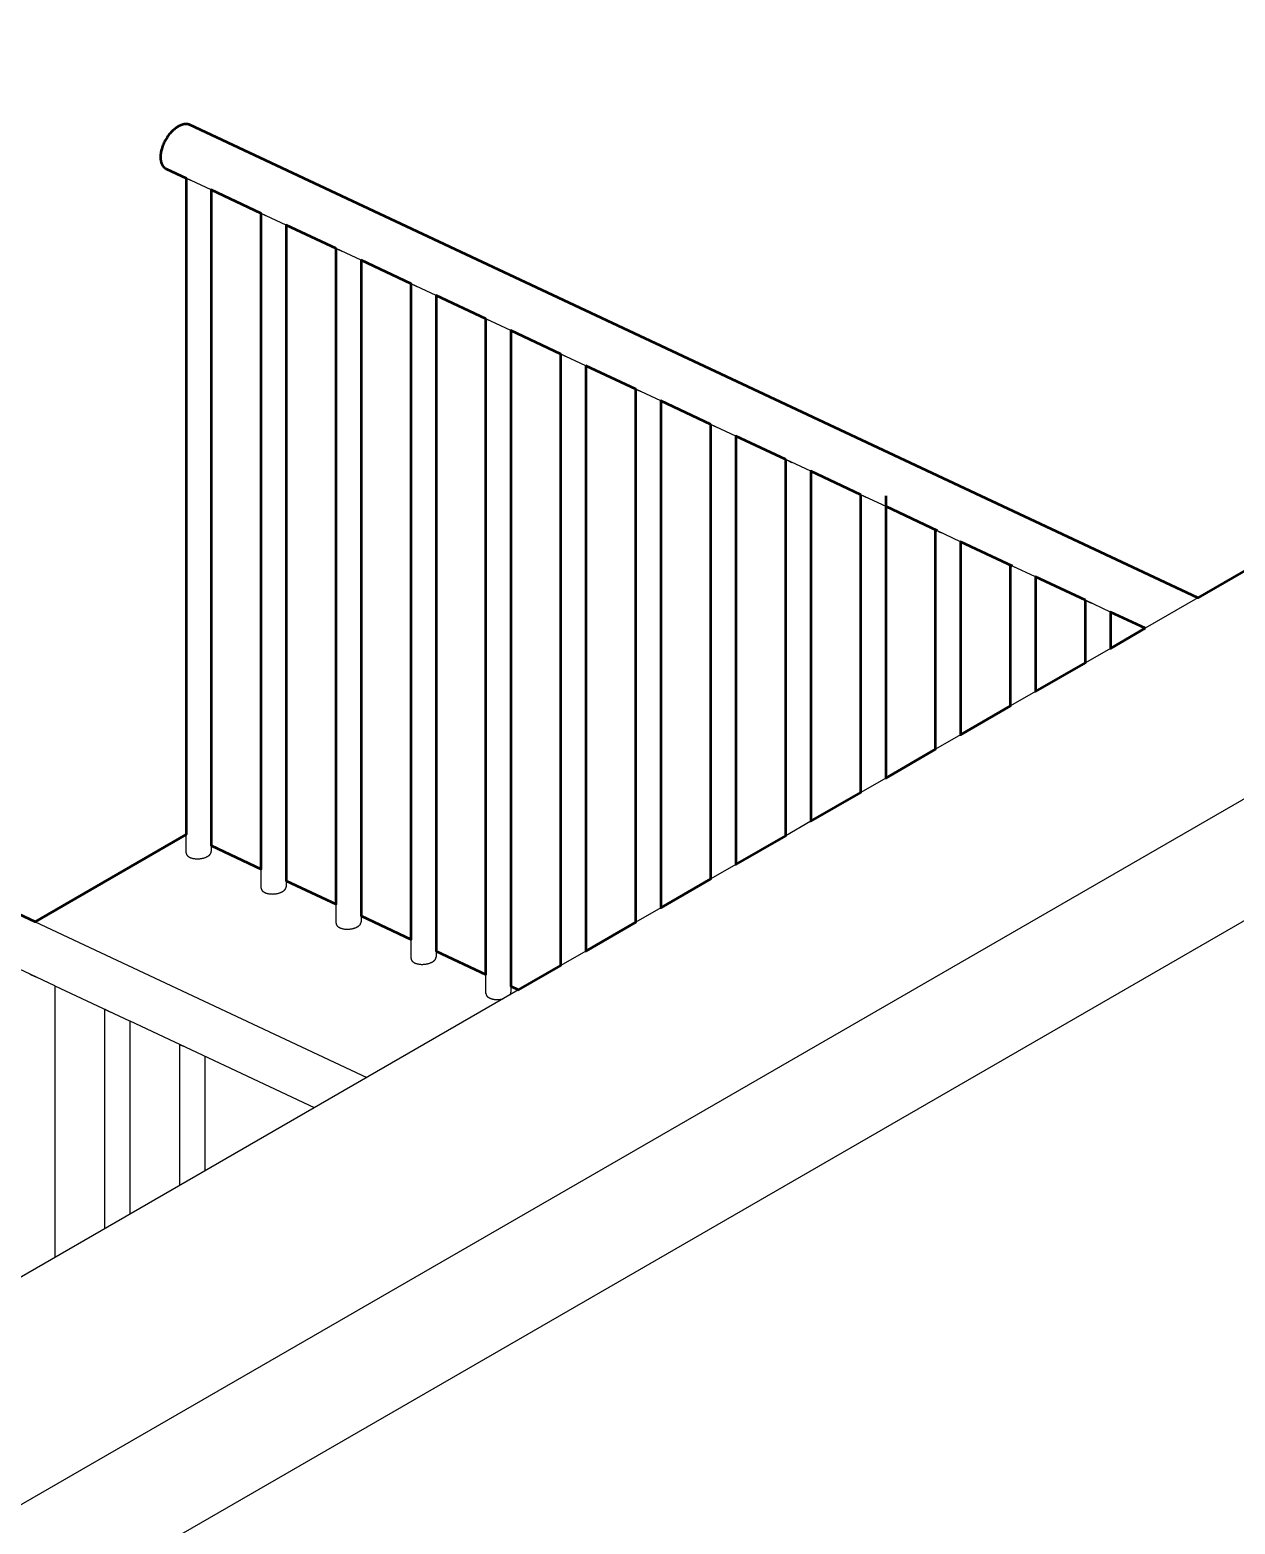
# Model space of a CAD drawing. Header units: feet. Extents: x 1280 to 1944, y 469 to 1148.
# Drawn here: x 1658.07 to 1662.095, y 630.824 to 635.817 of the extents above; entities that cross this region are included whole.
import ezdxf

# ---------------------------------------------------------------- set-up
doc = ezdxf.new("R2010")
doc.units = ezdxf.units.FT
doc.header["$LTSCALE"] = 100
doc.header["$MEASUREMENT"] = 0
doc.layers.add('Make2D$Visible$Curves', color=18, linetype='Continuous', true_color=0x000000)
doc.layers.add('Make2D$Visible$SceneSilhouetteCurves', color=1, linetype='Continuous', lineweight=50, true_color=0xff0000)

msp = doc.modelspace()

# ---------------------------------------------------------------- linework, layer by layer
at = {"layer": 'Make2D$Visible$Curves'}
for points in [[(1692.2895, 651.4239), (1661.9697, 633.9188)], [(1500.929, 540.1817), (1692.2895, 650.6637)], [(1692.2895, 650.2555), (1501.2826, 539.9776)], [(1658.562, 635.4926), (1658.5607, 635.4918), (1658.5594, 635.4909), (1658.558, 635.49), (1658.5567, 635.489), (1658.554, 635.487), (1658.5513, 635.4848), (1658.5486, 635.4824), (1658.5459, 635.4799), (1658.5432, 635.4772), (1658.5405, 635.4743), (1658.5378, 635.4713), (1658.5352, 635.4682), (1658.5327, 635.4649), (1658.5302, 635.4615), (1658.5278, 635.458), (1658.5255, 635.4544), (1658.5233, 635.4507), (1658.5211, 635.447), (1658.5191, 635.4432), (1658.5173, 635.4393), (1658.5155, 635.4354), (1658.5139, 635.4315), (1658.5125, 635.4277), (1658.5111, 635.4238), (1658.51, 635.42), (1658.5089, 635.4162), (1658.5081, 635.4125), (1658.5073, 635.4089), (1658.5067, 635.4053), (1658.5065, 635.4036), (1658.5063, 635.4018), (1658.5061, 635.4002), (1658.506, 635.3985), (1658.5059, 635.3969), (1658.5058, 635.3953), (1658.5057, 635.3937), (1658.5057, 635.3921), (1658.5057, 635.3906), (1658.5058, 635.3891), (1658.5058, 635.3877), (1658.506, 635.3862), (1658.5061, 635.3847), (1658.5063, 635.3833), (1658.5065, 635.3819), (1658.5067, 635.3804), (1658.507, 635.379), (1658.5073, 635.3776), (1658.5076, 635.3762), (1658.508, 635.3749), (1658.5084, 635.3735), (1658.5088, 635.3722), (1658.5093, 635.3709), (1658.5098, 635.3697), (1658.5103, 635.3684), (1658.5109, 635.3672), (1658.5112, 635.3666), (1658.5116, 635.366), (1658.5119, 635.3654), (1658.5122, 635.3649), (1658.5126, 635.3643), (1658.5129, 635.3638), (1658.5133, 635.3632), (1658.5136, 635.3627), (1658.514, 635.3621), (1658.5144, 635.3616), (1658.5148, 635.3611), (1658.5152, 635.3606), (1658.5156, 635.3601), (1658.516, 635.3597), (1658.5165, 635.3592), (1658.5169, 635.3587), (1658.5174, 635.3583), (1658.5178, 635.3578), (1658.5183, 635.3574), (1658.5188, 635.357), (1658.5193, 635.3566), (1658.5197, 635.3562), (1658.5202, 635.3558), (1658.5207, 635.3555), (1658.5213, 635.3551), (1658.5218, 635.3548), (1658.5223, 635.3544), (1658.5228, 635.3541), (1658.5234, 635.3538), (1658.5239, 635.3535), (1658.5245, 635.3532), (1658.5251, 635.3529)], [(1658.6042, 635.4995), (1658.6037, 635.4997), (1658.6031, 635.5), (1658.6025, 635.5002), (1658.6019, 635.5004), (1658.6013, 635.5006), (1658.6007, 635.5008), (1658.6001, 635.501), (1658.5995, 635.5012), (1658.5989, 635.5013), (1658.5983, 635.5015), (1658.5977, 635.5016), (1658.597, 635.5017), (1658.5964, 635.5018), (1658.5958, 635.5019), (1658.5951, 635.502), (1658.5945, 635.5021), (1658.5938, 635.5022), (1658.5932, 635.5022), (1658.5925, 635.5022), (1658.5919, 635.5023), (1658.5912, 635.5023), (1658.5905, 635.5023), (1658.5899, 635.5023), (1658.5892, 635.5022), (1658.5878, 635.5021), (1658.5865, 635.502), (1658.5851, 635.5018), (1658.5837, 635.5016), (1658.5824, 635.5013), (1658.581, 635.501), (1658.5796, 635.5006), (1658.5782, 635.5002), (1658.5768, 635.4998), (1658.5754, 635.4993), (1658.5741, 635.4988), (1658.5727, 635.4982), (1658.5713, 635.4977), (1658.57, 635.497), (1658.5686, 635.4964), (1658.5673, 635.4957), (1658.5659, 635.495), (1658.5646, 635.4942), (1658.5633, 635.4934), (1658.562, 635.4926)], [(1658.6042, 635.4995), (1661.9697, 633.9188)], [(1658.5917, 635.3216), (1658.5251, 635.3529)], [(1658.5917, 635.3229), (1658.5917, 635.3229), (1658.5917, 635.3229), (1658.5917, 635.3229), (1658.5917, 635.3229), (1658.5917, 635.3228), (1658.5917, 635.3228), (1658.5917, 635.3228), (1658.5917, 635.3228), (1658.5917, 635.3228), (1658.5917, 635.3227), (1658.5917, 635.3227), (1658.5917, 635.3227), (1658.5918, 635.3227), (1658.5918, 635.3227), (1658.5918, 635.3226), (1658.5918, 635.3226), (1658.5918, 635.3226), (1658.5918, 635.3225), (1658.5918, 635.3225), (1658.5918, 635.3224), (1658.5919, 635.3224), (1658.5919, 635.3224), (1658.5919, 635.3223), (1658.5919, 635.3223), (1658.5919, 635.3223), (1658.592, 635.3222), (1658.592, 635.3222), (1658.592, 635.3221), (1658.5921, 635.3221), (1658.5921, 635.3221), (1658.5921, 635.322), (1658.5922, 635.322), (1658.5922, 635.322), (1658.5923, 635.3219), (1658.5923, 635.3218), (1658.5924, 635.3217), (1658.5925, 635.3216), (1658.5926, 635.3216), (1658.5927, 635.3215), (1658.5928, 635.3214), (1658.593, 635.3213), (1658.5931, 635.3212), (1658.5934, 635.3211), (1658.5936, 635.3209), (1658.594, 635.3207), (1658.5946, 635.3203), (1658.5954, 635.3199), (1658.6039, 635.3159)], [(1658.6751, 635.2825), (1658.5917, 635.3216)], [(1658.5917, 633.1284), (1658.5917, 635.3216)], [(1658.6039, 635.3159), (1658.6112, 635.3125)], [(1658.6751, 635.2825), (1658.6751, 633.0916)], [(1658.842, 635.2041), (1658.6751, 635.2825)], [(1658.842, 635.2054), (1658.842, 635.2054), (1658.842, 635.2053), (1658.842, 635.2053), (1658.842, 635.2053), (1658.842, 635.2053), (1658.842, 635.2053), (1658.842, 635.2053), (1658.842, 635.2052), (1658.842, 635.2052), (1658.842, 635.2052), (1658.842, 635.2052), (1658.842, 635.2052), (1658.842, 635.2051), (1658.842, 635.2051), (1658.842, 635.2051), (1658.8421, 635.205), (1658.8421, 635.205), (1658.8421, 635.205), (1658.8421, 635.2049), (1658.8421, 635.2049), (1658.8421, 635.2049), (1658.8422, 635.2048), (1658.8422, 635.2048), (1658.8422, 635.2047), (1658.8422, 635.2047), (1658.8423, 635.2047), (1658.8423, 635.2046), (1658.8423, 635.2046), (1658.8423, 635.2046), (1658.8424, 635.2045), (1658.8424, 635.2045), (1658.8424, 635.2044), (1658.8425, 635.2044), (1658.8426, 635.2043), (1658.8426, 635.2043), (1658.8427, 635.2042), (1658.8428, 635.2041), (1658.8429, 635.204), (1658.843, 635.2039), (1658.8431, 635.2039), (1658.8432, 635.2038), (1658.8434, 635.2037), (1658.8436, 635.2035), (1658.8439, 635.2033), (1658.8442, 635.2032), (1658.8449, 635.2028), (1658.8457, 635.2024), (1658.8542, 635.1984)], [(1658.9253, 635.1649), (1658.842, 635.2041)], [(1658.842, 633.0131), (1658.842, 635.2041)], [(1658.8542, 635.1984), (1658.8615, 635.1949)], [(1659.0923, 635.0865), (1658.9253, 635.1649)], [(1658.9253, 635.1649), (1658.9253, 632.974)], [(1659.0923, 635.0878), (1659.0923, 635.0878), (1659.0923, 635.0878), (1659.0923, 635.0878), (1659.0923, 635.0878), (1659.0923, 635.0877), (1659.0923, 635.0877), (1659.0923, 635.0877), (1659.0923, 635.0877), (1659.0923, 635.0877), (1659.0923, 635.0876), (1659.0923, 635.0876), (1659.0923, 635.0876), (1659.0923, 635.0876), (1659.0923, 635.0876), (1659.0923, 635.0875), (1659.0923, 635.0875), (1659.0924, 635.0875), (1659.0924, 635.0874), (1659.0924, 635.0874), (1659.0924, 635.0874), (1659.0924, 635.0873), (1659.0924, 635.0873), (1659.0925, 635.0872), (1659.0925, 635.0872), (1659.0925, 635.0872), (1659.0925, 635.0871), (1659.0926, 635.0871), (1659.0926, 635.087), (1659.0926, 635.087), (1659.0927, 635.087), (1659.0927, 635.0869), (1659.0927, 635.0869), (1659.0928, 635.0869), (1659.0928, 635.0868), (1659.0929, 635.0867), (1659.093, 635.0866), (1659.0931, 635.0865), (1659.0932, 635.0865), (1659.0933, 635.0864), (1659.0934, 635.0863), (1659.0935, 635.0862), (1659.0937, 635.0861), (1659.0939, 635.086), (1659.0942, 635.0858), (1659.0945, 635.0856), (1659.0952, 635.0852), (1659.096, 635.0848), (1659.1045, 635.0808)], [(1659.1756, 635.0474), (1659.0923, 635.0865)], [(1659.0923, 632.8956), (1659.0923, 635.0865)], [(1659.1045, 635.0808), (1659.1118, 635.0774)], [(1659.3426, 634.969), (1659.1756, 635.0474)], [(1659.1756, 635.0474), (1659.1756, 632.8565)], [(1659.3426, 634.9703), (1659.3426, 634.9703), (1659.3426, 634.9702), (1659.3426, 634.9702), (1659.3426, 634.9702), (1659.3426, 634.9702), (1659.3426, 634.9702), (1659.3426, 634.9702), (1659.3426, 634.9701), (1659.3426, 634.9701), (1659.3426, 634.9701), (1659.3426, 634.9701), (1659.3426, 634.9701), (1659.3426, 634.97), (1659.3426, 634.97), (1659.3426, 634.97), (1659.3426, 634.97), (1659.3426, 634.9699), (1659.3427, 634.9699), (1659.3427, 634.9698), (1659.3427, 634.9698), (1659.3427, 634.9698), (1659.3427, 634.9697), (1659.3427, 634.9697), (1659.3428, 634.9697), (1659.3428, 634.9696), (1659.3428, 634.9696), (1659.3428, 634.9695), (1659.3429, 634.9695), (1659.3429, 634.9695), (1659.3429, 634.9694), (1659.343, 634.9694), (1659.343, 634.9693), (1659.343, 634.9693), (1659.3431, 634.9692), (1659.3432, 634.9692), (1659.3433, 634.9691), (1659.3434, 634.969), (1659.3435, 634.9689), (1659.3436, 634.9688), (1659.3437, 634.9688), (1659.3438, 634.9687), (1659.3439, 634.9686), (1659.3442, 634.9684), (1659.3445, 634.9682), (1659.3448, 634.9681), (1659.3455, 634.9677), (1659.3463, 634.9673), (1659.3548, 634.9633)], [(1659.4259, 634.9298), (1659.3426, 634.969)], [(1659.3426, 632.778), (1659.3426, 634.969)], [(1659.3548, 634.9633), (1659.3621, 634.9598)], [(1659.4259, 634.9298), (1659.4259, 632.7389)], [(1659.5928, 634.8514), (1659.4259, 634.9298)], [(1659.5928, 634.8527), (1659.5928, 634.8527), (1659.5928, 634.8527), (1659.5928, 634.8527), (1659.5929, 634.8527), (1659.5929, 634.8526), (1659.5929, 634.8526), (1659.5929, 634.8526), (1659.5929, 634.8526), (1659.5929, 634.8526), (1659.5929, 634.8526), (1659.5929, 634.8525), (1659.5929, 634.8525), (1659.5929, 634.8525), (1659.5929, 634.8525), (1659.5929, 634.8524), (1659.5929, 634.8524), (1659.5929, 634.8524), (1659.5929, 634.8523), (1659.593, 634.8523), (1659.593, 634.8523), (1659.593, 634.8522), (1659.593, 634.8522), (1659.593, 634.8521), (1659.5931, 634.8521), (1659.5931, 634.8521), (1659.5931, 634.852), (1659.5931, 634.852), (1659.5932, 634.852), (1659.5932, 634.8519), (1659.5932, 634.8519), (1659.5933, 634.8518), (1659.5933, 634.8518), (1659.5933, 634.8518), (1659.5934, 634.8517), (1659.5935, 634.8516), (1659.5936, 634.8515), (1659.5937, 634.8515), (1659.5938, 634.8514), (1659.5939, 634.8513), (1659.594, 634.8512), (1659.5941, 634.8511), (1659.5942, 634.851), (1659.5945, 634.8509), (1659.5948, 634.8507), (1659.5951, 634.8505), (1659.5958, 634.8501), (1659.5966, 634.8497), (1659.6051, 634.8457)], [(1659.6762, 634.8123), (1659.5928, 634.8514)], [(1659.5928, 632.6605), (1659.5928, 634.8514)], [(1659.6051, 634.8457), (1659.6124, 634.8423)], [(1659.8431, 634.7339), (1659.6762, 634.8123)], [(1659.6762, 634.8123), (1659.6762, 632.6214)], [(1659.8431, 634.7352), (1659.8431, 634.7352), (1659.8431, 634.7352), (1659.8431, 634.7351), (1659.8431, 634.7351), (1659.8431, 634.7351), (1659.8431, 634.7351), (1659.8431, 634.7351), (1659.8431, 634.735), (1659.8431, 634.735), (1659.8431, 634.735), (1659.8432, 634.735), (1659.8432, 634.735), (1659.8432, 634.7349), (1659.8432, 634.7349), (1659.8432, 634.7349), (1659.8432, 634.7349), (1659.8432, 634.7348), (1659.8432, 634.7348), (1659.8432, 634.7347), (1659.8432, 634.7347), (1659.8433, 634.7347), (1659.8433, 634.7346), (1659.8433, 634.7346), (1659.8433, 634.7346), (1659.8434, 634.7345), (1659.8434, 634.7345), (1659.8434, 634.7344), (1659.8434, 634.7344), (1659.8435, 634.7344), (1659.8435, 634.7343), (1659.8435, 634.7343), (1659.8436, 634.7343), (1659.8436, 634.7342), (1659.8437, 634.7341), (1659.8438, 634.7341), (1659.8438, 634.734), (1659.8439, 634.7339), (1659.844, 634.7338), (1659.8441, 634.7337), (1659.8443, 634.7337), (1659.8444, 634.7336), (1659.8445, 634.7335), (1659.8448, 634.7333), (1659.8451, 634.7331), (1659.8454, 634.733), (1659.8461, 634.7326), (1659.8469, 634.7322), (1659.8553, 634.7282)], [(1659.9265, 634.6948), (1659.8431, 634.7339)], [(1659.8431, 632.691), (1659.8431, 634.7339)], [(1659.8553, 634.7282), (1659.8627, 634.7247)], [(1660.0934, 634.6163), (1659.9265, 634.6948)], [(1659.9265, 634.6948), (1659.9265, 632.7391)], [(1660.0934, 634.6176), (1660.0934, 634.6176), (1660.0934, 634.6176), (1660.0934, 634.6176), (1660.0934, 634.6176), (1660.0934, 634.6175), (1660.0934, 634.6175), (1660.0934, 634.6175), (1660.0934, 634.6175), (1660.0934, 634.6175), (1660.0934, 634.6175), (1660.0934, 634.6174), (1660.0934, 634.6174), (1660.0934, 634.6174), (1660.0934, 634.6174), (1660.0935, 634.6173), (1660.0935, 634.6173), (1660.0935, 634.6173), (1660.0935, 634.6172), (1660.0935, 634.6172), (1660.0935, 634.6172), (1660.0936, 634.6171), (1660.0936, 634.6171), (1660.0936, 634.617), (1660.0936, 634.617), (1660.0936, 634.617), (1660.0937, 634.6169), (1660.0937, 634.6169), (1660.0937, 634.6169), (1660.0938, 634.6168), (1660.0938, 634.6168), (1660.0938, 634.6167), (1660.0939, 634.6167), (1660.0939, 634.6167), (1660.094, 634.6166), (1660.094, 634.6165), (1660.0941, 634.6164), (1660.0942, 634.6164), (1660.0943, 634.6163), (1660.0944, 634.6162), (1660.0945, 634.6161), (1660.0947, 634.616), (1660.0948, 634.6159), (1660.095, 634.6158), (1660.0953, 634.6156), (1660.0956, 634.6154), (1660.0963, 634.615), (1660.0971, 634.6146), (1660.1056, 634.6106)], [(1660.1767, 634.5772), (1660.0934, 634.6163)], [(1660.0934, 632.8355), (1660.0934, 634.6163)], [(1660.1056, 634.6106), (1660.1129, 634.6072)], [(1660.1767, 634.5772), (1660.1767, 632.8836)], [(1660.3437, 634.4988), (1660.1767, 634.5772)], [(1660.3437, 634.5001), (1660.3437, 634.5001), (1660.3437, 634.5001), (1660.3437, 634.5), (1660.3437, 634.5), (1660.3437, 634.5), (1660.3437, 634.5), (1660.3437, 634.5), (1660.3437, 634.4999), (1660.3437, 634.4999), (1660.3437, 634.4999), (1660.3437, 634.4999), (1660.3437, 634.4999), (1660.3437, 634.4998), (1660.3437, 634.4998), (1660.3437, 634.4998), (1660.3438, 634.4998), (1660.3438, 634.4997), (1660.3438, 634.4997), (1660.3438, 634.4996), (1660.3438, 634.4996), (1660.3438, 634.4996), (1660.3439, 634.4995), (1660.3439, 634.4995), (1660.3439, 634.4995), (1660.3439, 634.4994), (1660.3439, 634.4994), (1660.344, 634.4993), (1660.344, 634.4993), (1660.344, 634.4993), (1660.3441, 634.4992), (1660.3441, 634.4992), (1660.3441, 634.4992), (1660.3442, 634.4991), (1660.3442, 634.499), (1660.3443, 634.499), (1660.3444, 634.4989), (1660.3445, 634.4988), (1660.3446, 634.4987), (1660.3447, 634.4986), (1660.3448, 634.4986), (1660.3449, 634.4985), (1660.3451, 634.4984), (1660.3453, 634.4982), (1660.3456, 634.498), (1660.3459, 634.4979), (1660.3466, 634.4975), (1660.3474, 634.4971), (1660.3559, 634.4931)], [(1660.427, 634.4597), (1660.3437, 634.4988)], [(1660.3437, 632.98), (1660.3437, 634.4988)], [(1660.3559, 634.4931), (1660.3632, 634.4896)], [(1660.427, 634.4597), (1660.427, 633.0281)], [(1660.594, 634.3812), (1660.427, 634.4597)], [(1660.594, 634.3825), (1660.594, 634.3825), (1660.594, 634.3825), (1660.594, 634.3825), (1660.594, 634.3825), (1660.594, 634.3824), (1660.594, 634.3824), (1660.594, 634.3824), (1660.594, 634.3824), (1660.594, 634.3824), (1660.594, 634.3824), (1660.594, 634.3823), (1660.594, 634.3823), (1660.594, 634.3823), (1660.594, 634.3823), (1660.594, 634.3822), (1660.594, 634.3822), (1660.594, 634.3822), (1660.5941, 634.3821), (1660.5941, 634.3821), (1660.5941, 634.3821), (1660.5941, 634.382), (1660.5941, 634.382), (1660.5942, 634.3819), (1660.5942, 634.3819), (1660.5942, 634.3819), (1660.5942, 634.3818), (1660.5943, 634.3818), (1660.5943, 634.3818), (1660.5943, 634.3817), (1660.5943, 634.3817), (1660.5944, 634.3816), (1660.5944, 634.3816), (1660.5945, 634.3816), (1660.5945, 634.3815), (1660.5946, 634.3814), (1660.5947, 634.3813), (1660.5948, 634.3813), (1660.5949, 634.3812), (1660.595, 634.3811), (1660.5951, 634.381), (1660.5952, 634.3809), (1660.5953, 634.3808), (1660.5956, 634.3807), (1660.5959, 634.3805), (1660.5962, 634.3803), (1660.5969, 634.3799), (1660.5977, 634.3795), (1660.6062, 634.3755)], [(1660.6773, 634.3421), (1660.594, 634.3812)], [(1660.594, 633.1245), (1660.594, 634.3812)], [(1660.6062, 634.3755), (1660.6135, 634.3721)], [(1660.8451, 634.2633), (1660.6773, 634.3421)], [(1660.6773, 634.3421), (1660.6773, 633.1726)], [(1660.8443, 633.269), (1660.8443, 634.265)], [(1660.8443, 634.265), (1660.8443, 634.265), (1660.8443, 634.265), (1660.8443, 634.2649), (1660.8443, 634.2649), (1660.8443, 634.2649), (1660.8443, 634.2649), (1660.8443, 634.2649), (1660.8443, 634.2648), (1660.8443, 634.2648), (1660.8443, 634.2648), (1660.8443, 634.2648), (1660.8443, 634.2648), (1660.8443, 634.2648), (1660.8443, 634.2647), (1660.8443, 634.2647), (1660.8443, 634.2647), (1660.8443, 634.2646), (1660.8443, 634.2646), (1660.8444, 634.2645), (1660.8444, 634.2645), (1660.8444, 634.2645), (1660.8444, 634.2644), (1660.8444, 634.2644), (1660.8445, 634.2644), (1660.8445, 634.2643), (1660.8445, 634.2643), (1660.8445, 634.2642), (1660.8446, 634.2642), (1660.8446, 634.2642), (1660.8446, 634.2641), (1660.8447, 634.2641), (1660.8447, 634.2641), (1660.8447, 634.264), (1660.8448, 634.2639), (1660.8449, 634.2639), (1660.845, 634.2638), (1660.8451, 634.2637), (1660.8452, 634.2636), (1660.8453, 634.2635), (1660.8454, 634.2635), (1660.8455, 634.2634), (1660.8456, 634.2633), (1660.8459, 634.2631), (1660.8462, 634.2629), (1660.8465, 634.2628), (1660.8472, 634.2624), (1660.848, 634.262), (1660.8565, 634.258)], [(1660.9287, 634.224), (1660.8451, 634.2633)], [(1660.8565, 634.258), (1660.8638, 634.2545)], [(1660.9276, 634.2598), (1660.9276, 633.3171)], [(1661.1009, 634.1432), (1660.9287, 634.224)], [(1661.0945, 634.1474), (1661.0945, 634.1474), (1661.0945, 634.1474), (1661.0945, 634.1474), (1661.0945, 634.1474), (1661.0945, 634.1474), (1661.0945, 634.1473), (1661.0946, 634.1473), (1661.0946, 634.1473), (1661.0946, 634.1473), (1661.0946, 634.1473), (1661.0946, 634.1472), (1661.0946, 634.1472), (1661.0946, 634.1472), (1661.0946, 634.1472), (1661.0946, 634.1471), (1661.0946, 634.1471), (1661.0946, 634.1471), (1661.0946, 634.147), (1661.0946, 634.147), (1661.0947, 634.147), (1661.0947, 634.1469), (1661.0947, 634.1469), (1661.0947, 634.1468), (1661.0947, 634.1468), (1661.0948, 634.1468), (1661.0948, 634.1467), (1661.0948, 634.1467), (1661.0949, 634.1467), (1661.0949, 634.1466), (1661.0949, 634.1466), (1661.0949, 634.1465), (1661.095, 634.1465), (1661.095, 634.1465), (1661.0951, 634.1464), (1661.0952, 634.1463), (1661.0953, 634.1462), (1661.0954, 634.1462), (1661.0955, 634.1461), (1661.0956, 634.146), (1661.0957, 634.1459), (1661.0958, 634.1458), (1661.0959, 634.1457), (1661.0962, 634.1456), (1661.0965, 634.1454), (1661.0968, 634.1452), (1661.0975, 634.1448), (1661.0983, 634.1444), (1661.1067, 634.1404)], [(1661.0945, 633.4135), (1661.0945, 634.1474)], [(1661.1779, 634.107), (1661.1009, 634.1432)], [(1661.1067, 634.1404), (1661.1141, 634.137)], [(1661.3512, 634.0256), (1661.1779, 634.107)], [(1661.1779, 634.107), (1661.1779, 633.4616)], [(1661.3448, 634.0299), (1661.3448, 634.0299), (1661.3448, 634.0299), (1661.3448, 634.0298), (1661.3448, 634.0298), (1661.3448, 634.0298), (1661.3448, 634.0298), (1661.3448, 634.0298), (1661.3448, 634.0297), (1661.3448, 634.0297), (1661.3448, 634.0297), (1661.3448, 634.0297), (1661.3449, 634.0297), (1661.3449, 634.0297), (1661.3449, 634.0296), (1661.3449, 634.0296), (1661.3449, 634.0296), (1661.3449, 634.0295), (1661.3449, 634.0295), (1661.3449, 634.0294), (1661.3449, 634.0294), (1661.345, 634.0294), (1661.345, 634.0293), (1661.345, 634.0293), (1661.345, 634.0293), (1661.3451, 634.0292), (1661.3451, 634.0292), (1661.3451, 634.0291), (1661.3451, 634.0291), (1661.3452, 634.0291), (1661.3452, 634.029), (1661.3452, 634.029), (1661.3453, 634.029), (1661.3453, 634.0289), (1661.3454, 634.0288), (1661.3455, 634.0288), (1661.3455, 634.0287), (1661.3456, 634.0286), (1661.3457, 634.0285), (1661.3458, 634.0284), (1661.346, 634.0284), (1661.3461, 634.0283), (1661.3462, 634.0282), (1661.3465, 634.028), (1661.3467, 634.0279), (1661.3471, 634.0277), (1661.3478, 634.0273), (1661.3486, 634.0269), (1661.357, 634.0229)], [(1661.3448, 633.558), (1661.3448, 634.0299)], [(1661.4282, 633.9895), (1661.3512, 634.0256)], [(1661.357, 634.0229), (1661.3644, 634.0194)], [(1661.5951, 633.9111), (1661.4282, 633.9895)], [(1661.4282, 633.9895), (1661.4282, 633.6061)], [(1661.9697, 633.9188), (1661.7943, 633.8175)], [(1655.8296, 633.8975), (1658.0872, 632.8371)], [(1661.5951, 633.9123), (1661.5951, 633.9123), (1661.5951, 633.9123), (1661.5951, 633.9123), (1661.5951, 633.9123), (1661.5951, 633.9123), (1661.5951, 633.9122), (1661.5951, 633.9122), (1661.5951, 633.9122), (1661.5951, 633.9122), (1661.5951, 633.9122), (1661.5951, 633.9121), (1661.5951, 633.9121), (1661.5951, 633.9121), (1661.5951, 633.9121), (1661.5952, 633.912), (1661.5952, 633.912), (1661.5952, 633.912), (1661.5952, 633.9119), (1661.5952, 633.9119), (1661.5952, 633.9119), (1661.5952, 633.9118), (1661.5953, 633.9118), (1661.5953, 633.9118), (1661.5953, 633.9117), (1661.5953, 633.9117), (1661.5954, 633.9116), (1661.5954, 633.9116), (1661.5954, 633.9116), (1661.5954, 633.9115), (1661.5955, 633.9115), (1661.5955, 633.9114), (1661.5955, 633.9114), (1661.5956, 633.9114), (1661.5957, 633.9113), (1661.5957, 633.9112), (1661.5958, 633.9111), (1661.5959, 633.9111), (1661.596, 633.911), (1661.5961, 633.9109), (1661.5962, 633.9108), (1661.5963, 633.9107), (1661.5965, 633.9106), (1661.5967, 633.9105), (1661.597, 633.9103), (1661.5973, 633.9101), (1661.598, 633.9097), (1661.5988, 633.9093), (1661.6073, 633.9053)], [(1661.6784, 633.8719), (1661.5951, 633.9111)], [(1661.5951, 633.7025), (1661.5951, 633.9111)], [(1661.6073, 633.9053), (1661.6147, 633.9019)], [(1661.7943, 633.8175), (1661.6784, 633.8719)], [(1661.6784, 633.8719), (1661.6784, 633.7506)], [(1661.7943, 633.8175), (1661.6784, 633.7506)], [(1661.6784, 633.7506), (1661.5951, 633.7025)], [(1661.5951, 633.7025), (1661.4282, 633.6061)], [(1661.4282, 633.6061), (1661.3448, 633.558)], [(1661.3448, 633.558), (1661.1779, 633.4616)], [(1661.1779, 633.4616), (1661.0945, 633.4135)], [(1661.0945, 633.4135), (1660.9276, 633.3171)], [(1660.8443, 633.269), (1660.6773, 633.1726)], [(1660.9276, 633.3171), (1660.8443, 633.269)], [(1660.6773, 633.1726), (1660.594, 633.1245)], [(1658.0872, 632.8371), (1658.5917, 633.1284)], [(1658.5917, 633.0669), (1658.5917, 633.1284)], [(1660.594, 633.1245), (1660.427, 633.0281)], [(1658.6039, 633.0521), (1658.6047, 633.0518), (1658.6054, 633.0514), (1658.6062, 633.0511), (1658.607, 633.0508), (1658.6077, 633.0505), (1658.6086, 633.0503), (1658.6102, 633.0497), (1658.6119, 633.0493), (1658.6137, 633.0488), (1658.6155, 633.0484), (1658.6174, 633.0481), (1658.6193, 633.0478), (1658.6213, 633.0476), (1658.6232, 633.0474), (1658.6252, 633.0473), (1658.6272, 633.0472), (1658.6292, 633.0472), (1658.6313, 633.0472), (1658.6333, 633.0473), (1658.6354, 633.0474), (1658.6375, 633.0476), (1658.6395, 633.0479), (1658.6415, 633.0482), (1658.6435, 633.0485), (1658.6455, 633.0489), (1658.6474, 633.0493), (1658.6493, 633.0498), (1658.6512, 633.0503), (1658.653, 633.0509), (1658.6548, 633.0515), (1658.6565, 633.0522), (1658.6582, 633.0529), (1658.6598, 633.0537), (1658.6606, 633.0541), (1658.6613, 633.0545), (1658.6621, 633.0549), (1658.6629, 633.0553), (1658.6636, 633.0557), (1658.6643, 633.0561), (1658.665, 633.0566), (1658.6656, 633.057), (1658.6663, 633.0575), (1658.6669, 633.0579), (1658.6675, 633.0584), (1658.6681, 633.0589), (1658.6686, 633.0594), (1658.6691, 633.0598), (1658.6697, 633.0603), (1658.6702, 633.0608), (1658.6706, 633.0613), (1658.6711, 633.0618), (1658.6715, 633.0623), (1658.6719, 633.0628), (1658.6723, 633.0634), (1658.6726, 633.0639), (1658.6729, 633.0644), (1658.6731, 633.0647), (1658.6733, 633.0649), (1658.6734, 633.0652), (1658.6735, 633.0655), (1658.6737, 633.0657), (1658.6738, 633.066), (1658.6739, 633.0662), (1658.674, 633.0665), (1658.6741, 633.0668), (1658.6742, 633.067), (1658.6743, 633.0673), (1658.6744, 633.0676), (1658.6745, 633.0679), (1658.6746, 633.0681), (1658.6747, 633.0684), (1658.6747, 633.0687), (1658.6748, 633.0689), (1658.6749, 633.0692), (1658.6749, 633.0695), (1658.6749, 633.0697), (1658.675, 633.07), (1658.675, 633.0703), (1658.675, 633.0705), (1658.675, 633.0708), (1658.6751, 633.0711), (1658.6751, 633.0714)], [(1658.6751, 633.0916), (1658.6751, 633.0714)], [(1658.6751, 633.0916), (1658.842, 633.0131)], [(1658.5917, 633.0669), (1658.5917, 633.0666), (1658.5917, 633.0663), (1658.5918, 633.066), (1658.5918, 633.0658), (1658.5918, 633.0655), (1658.5918, 633.0652), (1658.5919, 633.065), (1658.5919, 633.0647), (1658.592, 633.0645), (1658.592, 633.0642), (1658.5921, 633.0639), (1658.5922, 633.0637), (1658.5923, 633.0634), (1658.5923, 633.0632), (1658.5924, 633.0629), (1658.5925, 633.0626), (1658.5926, 633.0624), (1658.5927, 633.0621), (1658.5929, 633.0619), (1658.593, 633.0616), (1658.5931, 633.0614), (1658.5932, 633.0611), (1658.5934, 633.0609), (1658.5935, 633.0606), (1658.5937, 633.0604), (1658.5938, 633.0601), (1658.594, 633.0599), (1658.5942, 633.0596), (1658.5943, 633.0594), (1658.5945, 633.0592), (1658.5947, 633.0589), (1658.5949, 633.0587), (1658.5951, 633.0584), (1658.5953, 633.0582), (1658.5957, 633.0577), (1658.5962, 633.0573), (1658.5967, 633.0568), (1658.5971, 633.0564), (1658.5977, 633.056), (1658.5982, 633.0555), (1658.5988, 633.0551), (1658.5993, 633.0547), (1658.5999, 633.0543), (1658.6005, 633.0539), (1658.6012, 633.0535), (1658.6018, 633.0532), (1658.6025, 633.0528), (1658.6032, 633.0525), (1658.6039, 633.0521)], [(1660.427, 633.0281), (1660.3437, 632.98)], [(1658.842, 632.9493), (1658.842, 633.0131)], [(1658.9253, 632.974), (1658.9253, 632.9538)], [(1658.9253, 632.974), (1659.0923, 632.8956)], [(1660.3437, 632.98), (1660.1767, 632.8836)], [(1658.842, 632.9493), (1658.842, 632.949), (1658.842, 632.9488), (1658.842, 632.9485), (1658.8421, 632.9482), (1658.8421, 632.948), (1658.8421, 632.9477), (1658.8422, 632.9474), (1658.8422, 632.9472), (1658.8423, 632.9469), (1658.8423, 632.9466), (1658.8424, 632.9464), (1658.8425, 632.9461), (1658.8425, 632.9459), (1658.8426, 632.9456), (1658.8427, 632.9453), (1658.8428, 632.9451), (1658.8429, 632.9448), (1658.843, 632.9446), (1658.8431, 632.9443), (1658.8433, 632.9441), (1658.8434, 632.9438), (1658.8435, 632.9436), (1658.8437, 632.9433), (1658.8438, 632.9431), (1658.844, 632.9428), (1658.8441, 632.9426), (1658.8443, 632.9423), (1658.8445, 632.9421), (1658.8446, 632.9418), (1658.8448, 632.9416), (1658.845, 632.9414), (1658.8452, 632.9411), (1658.8454, 632.9409), (1658.8456, 632.9407), (1658.846, 632.9402), (1658.8465, 632.9397), (1658.8469, 632.9393), (1658.8474, 632.9389), (1658.8479, 632.9384), (1658.8485, 632.938), (1658.849, 632.9376), (1658.8496, 632.9372), (1658.8502, 632.9368), (1658.8508, 632.9364), (1658.8515, 632.936), (1658.8521, 632.9356), (1658.8528, 632.9353), (1658.8535, 632.9349), (1658.8542, 632.9346)], [(1658.8542, 632.9346), (1658.8549, 632.9342), (1658.8557, 632.9339), (1658.8565, 632.9336), (1658.8572, 632.9333), (1658.858, 632.933), (1658.8588, 632.9327), (1658.8605, 632.9322), (1658.8622, 632.9317), (1658.864, 632.9313), (1658.8658, 632.9309), (1658.8677, 632.9306), (1658.8696, 632.9303), (1658.8715, 632.93), (1658.8735, 632.9299), (1658.8755, 632.9297), (1658.8775, 632.9297), (1658.8795, 632.9296), (1658.8816, 632.9297), (1658.8836, 632.9298), (1658.8857, 632.9299), (1658.8877, 632.9301), (1658.8898, 632.9303), (1658.8918, 632.9306), (1658.8938, 632.931), (1658.8957, 632.9313), (1658.8977, 632.9318), (1658.8996, 632.9323), (1658.9014, 632.9328), (1658.9033, 632.9334), (1658.905, 632.934), (1658.9068, 632.9347), (1658.9084, 632.9354), (1658.9101, 632.9361), (1658.9109, 632.9365), (1658.9116, 632.9369), (1658.9124, 632.9373), (1658.9131, 632.9377), (1658.9139, 632.9382), (1658.9146, 632.9386), (1658.9152, 632.939), (1658.9159, 632.9395), (1658.9165, 632.9399), (1658.9172, 632.9404), (1658.9178, 632.9409), (1658.9183, 632.9413), (1658.9189, 632.9418), (1658.9194, 632.9423), (1658.9199, 632.9428), (1658.9204, 632.9433), (1658.9209, 632.9438), (1658.9213, 632.9443), (1658.9218, 632.9448), (1658.9222, 632.9453), (1658.9225, 632.9458), (1658.9229, 632.9463), (1658.9232, 632.9469), (1658.9234, 632.9471), (1658.9235, 632.9474), (1658.9237, 632.9476), (1658.9238, 632.9479), (1658.924, 632.9482), (1658.9241, 632.9484), (1658.9242, 632.9487), (1658.9243, 632.949), (1658.9244, 632.9492), (1658.9245, 632.9495), (1658.9246, 632.9498), (1658.9247, 632.95), (1658.9248, 632.9503), (1658.9249, 632.9506), (1658.925, 632.9508), (1658.925, 632.9511), (1658.9251, 632.9514), (1658.9251, 632.9516), (1658.9252, 632.9519), (1658.9252, 632.9522), (1658.9253, 632.9525), (1658.9253, 632.9527), (1658.9253, 632.953), (1658.9253, 632.9533), (1658.9253, 632.9535), (1658.9253, 632.9538)], [(1659.0923, 632.8318), (1659.0923, 632.8956)], [(1660.1767, 632.8836), (1660.0934, 632.8355)], [(1658.0872, 632.8371), (1659.195, 632.3168)], [(1659.0923, 632.8318), (1659.0923, 632.8315), (1659.0923, 632.8312), (1659.0923, 632.8309), (1659.0923, 632.8307), (1659.0924, 632.8304), (1659.0924, 632.8301), (1659.0924, 632.8299), (1659.0925, 632.8296), (1659.0925, 632.8294), (1659.0926, 632.8291), (1659.0927, 632.8288), (1659.0927, 632.8286), (1659.0928, 632.8283), (1659.0929, 632.8281), (1659.093, 632.8278), (1659.0931, 632.8275), (1659.0932, 632.8273), (1659.0933, 632.827), (1659.0934, 632.8268), (1659.0935, 632.8265), (1659.0937, 632.8263), (1659.0938, 632.826), (1659.0939, 632.8258), (1659.0941, 632.8255), (1659.0942, 632.8253), (1659.0944, 632.825), (1659.0946, 632.8248), (1659.0947, 632.8245), (1659.0949, 632.8243), (1659.0951, 632.8241), (1659.0953, 632.8238), (1659.0955, 632.8236), (1659.0957, 632.8233), (1659.0959, 632.8231), (1659.0963, 632.8226), (1659.0967, 632.8222), (1659.0972, 632.8217), (1659.0977, 632.8213), (1659.0982, 632.8209), (1659.0988, 632.8204), (1659.0993, 632.82), (1659.0999, 632.8196), (1659.1005, 632.8192), (1659.1011, 632.8188), (1659.1017, 632.8184), (1659.1024, 632.8181), (1659.1031, 632.8177), (1659.1038, 632.8174), (1659.1045, 632.817)], [(1659.1045, 632.817), (1659.1052, 632.8167), (1659.106, 632.8163), (1659.1067, 632.816), (1659.1075, 632.8157), (1659.1083, 632.8154), (1659.1091, 632.8152), (1659.1108, 632.8146), (1659.1125, 632.8142), (1659.1143, 632.8137), (1659.1161, 632.8133), (1659.118, 632.813), (1659.1199, 632.8127), (1659.1218, 632.8125), (1659.1238, 632.8123), (1659.1258, 632.8122), (1659.1278, 632.8121), (1659.1298, 632.8121), (1659.1319, 632.8121), (1659.1339, 632.8122), (1659.136, 632.8123), (1659.138, 632.8125), (1659.1401, 632.8128), (1659.1421, 632.8131), (1659.1441, 632.8134), (1659.146, 632.8138), (1659.148, 632.8142), (1659.1499, 632.8147), (1659.1517, 632.8152), (1659.1535, 632.8158), (1659.1553, 632.8164), (1659.1571, 632.8171), (1659.1587, 632.8178), (1659.1603, 632.8186), (1659.1611, 632.819), (1659.1619, 632.8194), (1659.1627, 632.8198), (1659.1634, 632.8202), (1659.1641, 632.8206), (1659.1648, 632.821), (1659.1655, 632.8215), (1659.1662, 632.8219), (1659.1668, 632.8224), (1659.1674, 632.8228), (1659.168, 632.8233), (1659.1686, 632.8238), (1659.1692, 632.8243), (1659.1697, 632.8247), (1659.1702, 632.8252), (1659.1707, 632.8257), (1659.1712, 632.8262), (1659.1716, 632.8267), (1659.1721, 632.8272), (1659.1725, 632.8277), (1659.1728, 632.8283), (1659.1732, 632.8288), (1659.1735, 632.8293), (1659.1737, 632.8296), (1659.1738, 632.8298), (1659.174, 632.8301), (1659.1741, 632.8304), (1659.1742, 632.8306), (1659.1744, 632.8309), (1659.1745, 632.8311), (1659.1746, 632.8314), (1659.1747, 632.8317), (1659.1748, 632.8319), (1659.1749, 632.8322), (1659.175, 632.8325), (1659.1751, 632.8328), (1659.1752, 632.833), (1659.1752, 632.8333), (1659.1753, 632.8336), (1659.1754, 632.8338), (1659.1754, 632.8341), (1659.1755, 632.8344), (1659.1755, 632.8346), (1659.1755, 632.8349), (1659.1756, 632.8352), (1659.1756, 632.8354), (1659.1756, 632.8357), (1659.1756, 632.836), (1659.1756, 632.8363)], [(1659.1756, 632.8565), (1659.3426, 632.778)], [(1659.1756, 632.8565), (1659.1756, 632.8363)], [(1660.0934, 632.8355), (1659.9265, 632.7391)], [(1659.3426, 632.7142), (1659.3426, 632.778)], [(1658.1529, 632.6226), (1657.9118, 632.7359)], [(1659.3548, 632.6995), (1659.3555, 632.6991), (1659.3563, 632.6988), (1659.357, 632.6985), (1659.3578, 632.6982), (1659.3586, 632.6979), (1659.3594, 632.6976), (1659.3611, 632.6971), (1659.3628, 632.6966), (1659.3646, 632.6962), (1659.3664, 632.6958), (1659.3683, 632.6955), (1659.3702, 632.6952), (1659.3721, 632.6949), (1659.3741, 632.6948), (1659.3761, 632.6946), (1659.3781, 632.6946), (1659.3801, 632.6945), (1659.3821, 632.6946), (1659.3842, 632.6947), (1659.3862, 632.6948), (1659.3883, 632.695), (1659.3903, 632.6952), (1659.3924, 632.6955), (1659.3943, 632.6959), (1659.3963, 632.6962), (1659.3982, 632.6967), (1659.4001, 632.6972), (1659.402, 632.6977), (1659.4038, 632.6983), (1659.4056, 632.6989), (1659.4073, 632.6996), (1659.409, 632.7003), (1659.4106, 632.701), (1659.4114, 632.7014), (1659.4122, 632.7018), (1659.413, 632.7022), (1659.4137, 632.7026), (1659.4144, 632.7031), (1659.4151, 632.7035), (1659.4158, 632.7039), (1659.4165, 632.7044), (1659.4171, 632.7048), (1659.4177, 632.7053), (1659.4183, 632.7058), (1659.4189, 632.7062), (1659.4195, 632.7067), (1659.42, 632.7072), (1659.4205, 632.7077), (1659.421, 632.7082), (1659.4215, 632.7087), (1659.4219, 632.7092), (1659.4223, 632.7097), (1659.4227, 632.7102), (1659.4231, 632.7107), (1659.4235, 632.7112), (1659.4238, 632.7118), (1659.424, 632.712), (1659.4241, 632.7123), (1659.4242, 632.7125), (1659.4244, 632.7128), (1659.4245, 632.7131), (1659.4246, 632.7133), (1659.4248, 632.7136), (1659.4249, 632.7139), (1659.425, 632.7141), (1659.4251, 632.7144), (1659.4252, 632.7147), (1659.4253, 632.7149), (1659.4254, 632.7152), (1659.4254, 632.7155), (1659.4255, 632.7157), (1659.4256, 632.716), (1659.4256, 632.7163), (1659.4257, 632.7165), (1659.4257, 632.7168), (1659.4258, 632.7171), (1659.4258, 632.7174), (1659.4258, 632.7176), (1659.4259, 632.7179), (1659.4259, 632.7182), (1659.4259, 632.7184), (1659.4259, 632.7187)], [(1659.4259, 632.7389), (1659.4259, 632.7187)], [(1659.4259, 632.7389), (1659.5928, 632.6605)], [(1659.9265, 632.7391), (1659.8431, 632.691)], [(1659.3426, 632.7142), (1659.3426, 632.7139), (1659.3426, 632.7137), (1659.3426, 632.7134), (1659.3426, 632.7131), (1659.3426, 632.7129), (1659.3427, 632.7126), (1659.3427, 632.7123), (1659.3428, 632.7121), (1659.3428, 632.7118), (1659.3429, 632.7115), (1659.343, 632.7113), (1659.343, 632.711), (1659.3431, 632.7108), (1659.3432, 632.7105), (1659.3433, 632.7102), (1659.3434, 632.71), (1659.3435, 632.7097), (1659.3436, 632.7095), (1659.3437, 632.7092), (1659.3438, 632.709), (1659.344, 632.7087), (1659.3441, 632.7085), (1659.3442, 632.7082), (1659.3444, 632.708), (1659.3445, 632.7077), (1659.3447, 632.7075), (1659.3448, 632.7072), (1659.345, 632.707), (1659.3452, 632.7067), (1659.3454, 632.7065), (1659.3456, 632.7063), (1659.3458, 632.706), (1659.346, 632.7058), (1659.3462, 632.7056), (1659.3466, 632.7051), (1659.347, 632.7046), (1659.3475, 632.7042), (1659.348, 632.7038), (1659.3485, 632.7033), (1659.349, 632.7029), (1659.3496, 632.7025), (1659.3502, 632.7021), (1659.3508, 632.7017), (1659.3514, 632.7013), (1659.352, 632.7009), (1659.3527, 632.7005), (1659.3534, 632.7002), (1659.3541, 632.6998), (1659.3548, 632.6995)], [(1659.8431, 632.691), (1659.7017, 632.6094)], [(1658.0696, 632.663), (1658.0696, 632.663), (1658.0696, 632.663), (1658.0696, 632.663), (1658.0696, 632.663), (1658.0696, 632.6629), (1658.0696, 632.6629), (1658.0696, 632.6629), (1658.0696, 632.6629), (1658.0696, 632.6629), (1658.0696, 632.6629), (1658.0696, 632.6628), (1658.0696, 632.6628), (1658.0696, 632.6628), (1658.0696, 632.6628), (1658.0696, 632.6627), (1658.0697, 632.6627), (1658.0697, 632.6627), (1658.0697, 632.6626), (1658.0697, 632.6626), (1658.0697, 632.6626), (1658.0697, 632.6625), (1658.0698, 632.6625), (1658.0698, 632.6624), (1658.0698, 632.6624), (1658.0698, 632.6624), (1658.0698, 632.6623), (1658.0699, 632.6623), (1658.0699, 632.6623), (1658.0699, 632.6622), (1658.07, 632.6622), (1658.07, 632.6621), (1658.07, 632.6621), (1658.0701, 632.6621), (1658.0701, 632.662), (1658.0702, 632.6619), (1658.0703, 632.6618), (1658.0704, 632.6618), (1658.0705, 632.6617), (1658.0706, 632.6616), (1658.0707, 632.6615), (1658.0708, 632.6614), (1658.071, 632.6613), (1658.0712, 632.6612), (1658.0715, 632.661), (1658.0718, 632.6608), (1658.0725, 632.6604), (1658.0733, 632.66), (1658.0818, 632.656)], [(1658.0818, 632.656), (1658.0891, 632.6526)], [(1658.1529, 632.6226), (1658.1529, 631.7152)], [(1658.154, 632.6221), (1658.1529, 632.6226)], [(1658.4032, 632.5051), (1658.154, 632.6221)], [(1659.5928, 632.5967), (1659.5928, 632.6605)], [(1659.6762, 632.6214), (1659.7017, 632.6094)], [(1659.6762, 632.6214), (1659.6762, 632.6012)], [(1659.7017, 632.6094), (1656.7472, 630.9036)], [(1659.5928, 632.5967), (1659.5929, 632.5964), (1659.5929, 632.5961), (1659.5929, 632.5958), (1659.5929, 632.5956), (1659.5929, 632.5953), (1659.593, 632.595), (1659.593, 632.5948), (1659.5931, 632.5945), (1659.5931, 632.5943), (1659.5932, 632.594), (1659.5932, 632.5937), (1659.5933, 632.5935), (1659.5934, 632.5932), (1659.5935, 632.593), (1659.5936, 632.5927), (1659.5937, 632.5924), (1659.5938, 632.5922), (1659.5939, 632.5919), (1659.594, 632.5917), (1659.5941, 632.5914), (1659.5942, 632.5912), (1659.5944, 632.5909), (1659.5945, 632.5907), (1659.5947, 632.5904), (1659.5948, 632.5902), (1659.595, 632.5899), (1659.5951, 632.5897), (1659.5953, 632.5894), (1659.5955, 632.5892), (1659.5957, 632.589), (1659.5958, 632.5887), (1659.596, 632.5885), (1659.5962, 632.5882), (1659.5964, 632.588), (1659.5969, 632.5875), (1659.5973, 632.5871), (1659.5978, 632.5866), (1659.5983, 632.5862), (1659.5988, 632.5858), (1659.5993, 632.5853), (1659.5999, 632.5849), (1659.6005, 632.5845), (1659.6011, 632.5841), (1659.6017, 632.5837), (1659.6023, 632.5833), (1659.603, 632.583), (1659.6036, 632.5826), (1659.6043, 632.5823), (1659.6051, 632.5819)], [(1659.6051, 632.5819), (1659.6058, 632.5816), (1659.6065, 632.5812), (1659.6073, 632.5809), (1659.6081, 632.5806), (1659.6089, 632.5803), (1659.6097, 632.5801), (1659.6114, 632.5795), (1659.6131, 632.5791), (1659.6148, 632.5786), (1659.6167, 632.5782), (1659.6185, 632.5779), (1659.6204, 632.5776), (1659.6224, 632.5774), (1659.6244, 632.5772), (1659.6263, 632.5771), (1659.6284, 632.577), (1659.6304, 632.577), (1659.6324, 632.577), (1659.6345, 632.5771), (1659.6365, 632.5772), (1659.6385, 632.5774), (1659.6405, 632.5776), (1659.6424, 632.5779), (1659.6444, 632.5783), (1659.6463, 632.5786), (1659.6482, 632.579), (1659.65, 632.5795)], [(1659.6732, 632.5929), (1659.6735, 632.5934), (1659.6739, 632.5939), (1659.6742, 632.5944), (1659.6743, 632.5946), (1659.6745, 632.5949), (1659.6746, 632.5952), (1659.6748, 632.5954), (1659.6749, 632.5957), (1659.675, 632.5959), (1659.6751, 632.5962), (1659.6752, 632.5964), (1659.6753, 632.5967), (1659.6754, 632.597), (1659.6755, 632.5972), (1659.6756, 632.5975), (1659.6757, 632.5977), (1659.6758, 632.598), (1659.6758, 632.5983), (1659.6759, 632.5985), (1659.6759, 632.5988), (1659.676, 632.5991), (1659.676, 632.5993), (1659.6761, 632.5996), (1659.6761, 632.5998), (1659.6761, 632.6001), (1659.6762, 632.6004), (1659.6762, 632.6006), (1659.6762, 632.6009), (1659.6762, 632.6012)], [(1658.3199, 632.5455), (1658.3199, 632.5455), (1658.3199, 632.5455), (1658.3199, 632.5454), (1658.3199, 632.5454), (1658.3199, 632.5454), (1658.3199, 632.5454), (1658.3199, 632.5454), (1658.3199, 632.5453), (1658.3199, 632.5453), (1658.3199, 632.5453), (1658.3199, 632.5453), (1658.3199, 632.5453), (1658.3199, 632.5452), (1658.3199, 632.5452), (1658.3199, 632.5452), (1658.3199, 632.5452), (1658.3199, 632.5451), (1658.32, 632.5451), (1658.32, 632.545), (1658.32, 632.545), (1658.32, 632.545), (1658.32, 632.5449), (1658.3201, 632.5449), (1658.3201, 632.5449), (1658.3201, 632.5448), (1658.3201, 632.5448), (1658.3202, 632.5447), (1658.3202, 632.5447), (1658.3202, 632.5447), (1658.3202, 632.5446), (1658.3203, 632.5446), (1658.3203, 632.5446), (1658.3204, 632.5445), (1658.3204, 632.5444), (1658.3205, 632.5444), (1658.3206, 632.5443), (1658.3207, 632.5442), (1658.3208, 632.5441), (1658.3209, 632.544), (1658.321, 632.544), (1658.3211, 632.5439), (1658.3212, 632.5438), (1658.3215, 632.5436), (1658.3218, 632.5434), (1658.3221, 632.5433), (1658.3228, 632.5429), (1658.3236, 632.5425), (1658.3321, 632.5385)], [(1658.3199, 631.8115), (1658.3199, 632.5455)], [(1658.3321, 632.5385), (1658.3394, 632.535)], [(1658.4032, 632.5051), (1658.4032, 631.8597)], [(1658.4043, 632.5045), (1658.4032, 632.5051)], [(1659.0196, 632.2155), (1658.4043, 632.5045)], [(1658.5702, 632.4279), (1658.5702, 632.4279), (1658.5702, 632.4279), (1658.5702, 632.4279), (1658.5702, 632.4279), (1658.5702, 632.4278), (1658.5702, 632.4278), (1658.5702, 632.4278), (1658.5702, 632.4278), (1658.5702, 632.4278), (1658.5702, 632.4278), (1658.5702, 632.4277), (1658.5702, 632.4277), (1658.5702, 632.4277), (1658.5702, 632.4277), (1658.5702, 632.4276), (1658.5702, 632.4276), (1658.5702, 632.4276), (1658.5702, 632.4275), (1658.5703, 632.4275), (1658.5703, 632.4275), (1658.5703, 632.4274), (1658.5703, 632.4274), (1658.5703, 632.4273), (1658.5704, 632.4273), (1658.5704, 632.4273), (1658.5704, 632.4272), (1658.5704, 632.4272), (1658.5705, 632.4272), (1658.5705, 632.4271), (1658.5705, 632.4271), (1658.5706, 632.427), (1658.5706, 632.427), (1658.5706, 632.427), (1658.5707, 632.4269), (1658.5708, 632.4268), (1658.5709, 632.4267), (1658.571, 632.4267), (1658.5711, 632.4266), (1658.5712, 632.4265), (1658.5713, 632.4264), (1658.5714, 632.4263), (1658.5715, 632.4262), (1658.5718, 632.4261), (1658.5721, 632.4259), (1658.5724, 632.4257), (1658.5731, 632.4253), (1658.5739, 632.4249), (1658.5824, 632.4209)], [(1658.5702, 631.956), (1658.5702, 632.4279)], [(1658.6535, 632.3875), (1658.6535, 632.0042)], [(1659.195, 632.3168), (1659.195, 632.3168)]]:
    msp.add_lwpolyline(points, dxfattribs=at)
at = {"layer": 'Make2D$Visible$SceneSilhouetteCurves'}
for points in [[(1692.2895, 651.4239), (1661.9697, 633.9188), (1658.6042, 635.4995), (1658.6037, 635.4997), (1658.6031, 635.5), (1658.6025, 635.5002), (1658.6019, 635.5004), (1658.6013, 635.5006), (1658.6007, 635.5008), (1658.6001, 635.501), (1658.5995, 635.5012), (1658.5989, 635.5013), (1658.5983, 635.5015), (1658.5977, 635.5016), (1658.597, 635.5017), (1658.5964, 635.5018), (1658.5958, 635.5019), (1658.5951, 635.502), (1658.5945, 635.5021), (1658.5938, 635.5022), (1658.5932, 635.5022), (1658.5925, 635.5022), (1658.5919, 635.5023), (1658.5912, 635.5023), (1658.5905, 635.5023), (1658.5899, 635.5023), (1658.5892, 635.5022), (1658.5878, 635.5021), (1658.5865, 635.502), (1658.5851, 635.5018), (1658.5837, 635.5016), (1658.5824, 635.5013), (1658.581, 635.501), (1658.5796, 635.5006), (1658.5782, 635.5002), (1658.5768, 635.4998), (1658.5754, 635.4993), (1658.5741, 635.4988), (1658.5727, 635.4982), (1658.5713, 635.4977), (1658.57, 635.497), (1658.5686, 635.4964), (1658.5673, 635.4957), (1658.5659, 635.495), (1658.5646, 635.4942), (1658.5633, 635.4934), (1658.562, 635.4926), (1658.5607, 635.4918), (1658.5594, 635.4909), (1658.558, 635.49), (1658.5567, 635.489), (1658.554, 635.487), (1658.5513, 635.4848), (1658.5486, 635.4824), (1658.5459, 635.4799), (1658.5432, 635.4772), (1658.5405, 635.4743), (1658.5378, 635.4713), (1658.5352, 635.4682), (1658.5327, 635.4649), (1658.5302, 635.4615), (1658.5278, 635.458), (1658.5255, 635.4544), (1658.5233, 635.4507), (1658.5211, 635.447), (1658.5191, 635.4432), (1658.5173, 635.4393), (1658.5155, 635.4354), (1658.5139, 635.4315), (1658.5125, 635.4277), (1658.5111, 635.4238), (1658.51, 635.42), (1658.5089, 635.4162), (1658.5081, 635.4125), (1658.5073, 635.4089), (1658.5067, 635.4053), (1658.5065, 635.4036), (1658.5063, 635.4018), (1658.5061, 635.4002), (1658.506, 635.3985), (1658.5059, 635.3969), (1658.5058, 635.3953), (1658.5057, 635.3937), (1658.5057, 635.3921), (1658.5057, 635.3906), (1658.5058, 635.3891), (1658.5058, 635.3877), (1658.506, 635.3862), (1658.5061, 635.3847), (1658.5063, 635.3833), (1658.5065, 635.3819), (1658.5067, 635.3804), (1658.507, 635.379), (1658.5073, 635.3776), (1658.5076, 635.3762), (1658.508, 635.3749), (1658.5084, 635.3735), (1658.5088, 635.3722), (1658.5093, 635.3709), (1658.5098, 635.3697), (1658.5103, 635.3684), (1658.5109, 635.3672), (1658.5112, 635.3666), (1658.5116, 635.366), (1658.5119, 635.3654), (1658.5122, 635.3649), (1658.5126, 635.3643), (1658.5129, 635.3638), (1658.5133, 635.3632), (1658.5136, 635.3627), (1658.514, 635.3621), (1658.5144, 635.3616), (1658.5148, 635.3611), (1658.5152, 635.3606), (1658.5156, 635.3601), (1658.516, 635.3597), (1658.5165, 635.3592), (1658.5169, 635.3587), (1658.5174, 635.3583), (1658.5178, 635.3578), (1658.5183, 635.3574), (1658.5188, 635.357), (1658.5193, 635.3566), (1658.5197, 635.3562), (1658.5202, 635.3558), (1658.5207, 635.3555), (1658.5213, 635.3551), (1658.5218, 635.3548), (1658.5223, 635.3544), (1658.5228, 635.3541), (1658.5234, 635.3538), (1658.5239, 635.3535), (1658.5245, 635.3532), (1658.5251, 635.3529), (1658.5917, 635.3216), (1658.5917, 633.1284), (1658.0872, 632.8371), (1655.8296, 633.8975)], [(1660.8451, 634.2633), (1660.6773, 634.3421), (1660.6773, 633.1726), (1660.8443, 633.269), (1660.8443, 634.265)], [(1660.9276, 634.2598), (1660.9276, 633.3171), (1661.0945, 633.4135), (1661.0945, 634.1474)], [(1661.1009, 634.1432), (1660.9287, 634.224)], [(1661.3512, 634.0256), (1661.1779, 634.107), (1661.1779, 633.4616), (1661.3448, 633.558), (1661.3448, 634.0299)]]:
    msp.add_lwpolyline(points, dxfattribs=at)
for points in [[(1658.842, 635.2041), (1658.6751, 635.2825), (1658.6751, 633.0916), (1658.842, 633.0131)], [(1659.0923, 635.0865), (1658.9253, 635.1649), (1658.9253, 632.974), (1659.0923, 632.8956)], [(1659.1756, 635.0474), (1659.1756, 632.8565), (1659.3426, 632.778), (1659.3426, 634.969)], [(1659.5928, 634.8514), (1659.4259, 634.9298), (1659.4259, 632.7389), (1659.5928, 632.6605)], [(1659.8431, 634.7339), (1659.6762, 634.8123), (1659.6762, 632.6214), (1659.7017, 632.6094), (1659.8431, 632.691)], [(1659.9265, 634.6948), (1659.9265, 632.7391), (1660.0934, 632.8355), (1660.0934, 634.6163)], [(1660.3437, 634.4988), (1660.1767, 634.5772), (1660.1767, 632.8836), (1660.3437, 632.98)], [(1660.594, 634.3812), (1660.427, 634.4597), (1660.427, 633.0281), (1660.594, 633.1245)], [(1661.5951, 633.9111), (1661.4282, 633.9895), (1661.4282, 633.6061), (1661.5951, 633.7025)], [(1661.7943, 633.8175), (1661.6784, 633.8719), (1661.6784, 633.7506)]]:
    msp.add_lwpolyline(points, close=True, dxfattribs=at)

doc.saveas('drawing.dxf')
